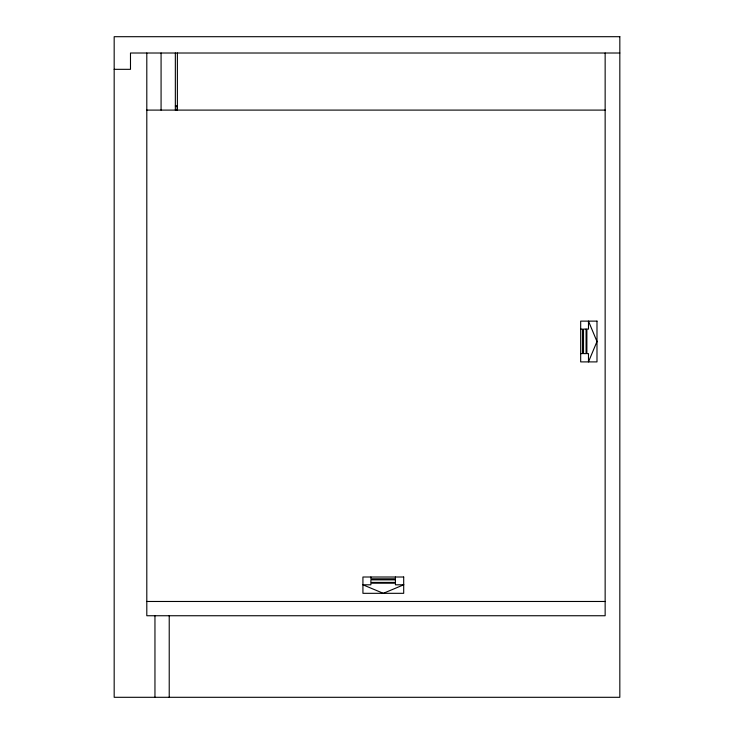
<?xml version="1.0" encoding="UTF-8"?>
<svg xmlns="http://www.w3.org/2000/svg" width="734" height="734" viewBox="0 0 734 734"><rect width="100%" height="100%" fill="white"/><g stroke="black" fill="none" stroke-linecap="round" stroke-linejoin="round"><path stroke-width="1.1" d="M619.826 53.013L130.487 53.013L130.487 69.326L114.174 69.326M177.38 106.026L175.343 106.026A2.037 2.037 0 0 1 177.38 108.063A2.037 2.037 0 0 1 175.343 110.1L175.343 53.013M146.8 110.1L605.146 110.1M580.677 329.089L582.484 329.089L582.484 353.623L580.677 353.623M146.8 601.476L605.146 601.476M605.146 53.013L605.146 615.743L146.8 615.743L146.8 53.013M395.415 577.007L395.415 578.814L370.89 578.814L370.89 577.007M177.38 53.013L177.38 110.1M169.224 615.743L169.224 697.3M161.076 53.013L161.076 110.1M154.957 615.743L154.957 697.3M596.99 341.512L588.475 361.899L588.475 353.623L586.87 353.623L586.87 329.089L588.475 329.089L588.475 321.125L596.99 341.512M403.7 584.805L383.313 593.32L362.926 584.805L370.89 584.805L370.89 583.2L395.415 583.2L395.415 584.805L403.7 584.805M619.826 36.7L114.174 36.7L114.174 697.3L619.826 697.3L619.826 36.7M596.99 321.125L580.677 321.125L580.677 361.899L596.99 361.899L596.99 321.125M586.09 329.089L583.512 329.089L583.512 353.623L586.09 353.623L586.09 329.089M403.7 577.007L362.926 577.007L362.926 593.32L403.7 593.32L403.7 577.007M395.415 579.842L370.89 579.842L370.89 582.42L395.415 582.42L395.415 579.842"/></g></svg>
